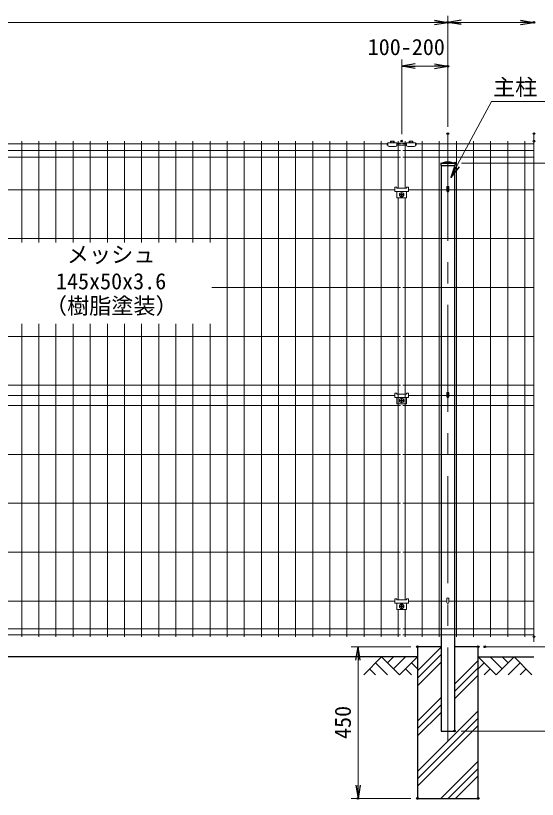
# Model space of a CAD drawing. Units: millimetres, scale not verified. Extents: x -4200 to 4200, y -2970 to 2970.
# Drawn here: x -2282 to -735, y -526 to 1799 of the extents above; entities that cross this region are included whole.
import ezdxf
from ezdxf.enums import TextEntityAlignment as Align

# ---------------------------------------------------------------- set-up
doc = ezdxf.new("R2010")
doc.units = ezdxf.units.MM
doc.header["$LTSCALE"] = 10
doc.header["$PDMODE"] = 32
doc.header["$PDSIZE"] = 5
doc.linetypes.add('USER1', pattern=[50.8, 31.75, -6.35, 6.35, -6.35])
for name, color, linetype, lineweight in [('0-1_D-BGD', 7, 'Continuous', 25), ('0-2_D-STR4', 7, 'Continuous', 25), ('0-3_D-STR-DIM', 7, 'Continuous', 13), ('0-4_D-STR3', 3, 'Continuous', 13), ('0-5_D-BMK', 2, 'USER1', 13), ('0-6_D-STR1', 1, 'Continuous', 25), ('0-7_D-STR2', 7, 'Continuous', 13), ('0-8_D-DCR-HCH', 7, 'Continuous', 13), ('0-B_D-STR-TXT', 7, 'Continuous', 25)]:
    doc.layers.add(name, color=color, linetype=linetype, lineweight=lineweight)
doc.layers.add('0-9_0', color=7, linetype='Continuous')
doc.layers.add('0-A_Defpoints', color=7, linetype='Continuous')
doc.styles.add('ＭＳ ゴシック', font='')
doc.styles.get('ＭＳ ゴシック').set_extended_font_data('MS Gothic')

# ---------------------------------------------------------------- blocks, each defined once
blk = doc.blocks.new('_Open')
at = {"layer": '0-9_0'}
blk.add_line((-10, 1.667), (0, 0), dxfattribs=at)
blk.add_lwpolyline([(-10, -1.667), (0, 0), (-10, 0)], dxfattribs=at)

msp = doc.modelspace()

# ---------------------------------------------------------------- linework, layer by layer
at = {"layer": '0-1_D-BGD'}
for p, q in [((-1090.45, -103.62), (-2910.45, -103.62)), ((-910.45, -103.62), (-744.99, -103.62))]:
    msp.add_line(p, q, dxfattribs=at)
at = {"layer": '0-2_D-STR4'}
msp.add_lwpolyline([(-1020.45, -73.62), (-1090.45, -73.62), (-1090.45, -523.62), (-910.45, -523.62), (-910.45, -73.62), (-980.45, -73.62)], dxfattribs=at)
at = {"layer": '0-3_D-STR-DIM'}
for p, q in [((-1000.45, 1468.64), (-1000.45, 1798.64)), ((-1000.45, 1468.64), (-1000.45, 1798.64)), ((-2960.45, 1778.64), (-1040.45, 1778.64)), ((-960.45, 1778.64), (-784.99, 1778.64)), ((-1137.38, 1446.78), (-1137.38, 1668.64)), ((-1000.45, 1468.64), (-1000.45, 1668.64)), ((-1097.38, 1648.64), (-1040.45, 1648.64)), ((-744.99, 1448.64), (-744.99, -58.89)), ((-959.45, 1361.38), (-261.49, 1361.38)), ((-1110.45, -73.62), (-1286.85, -73.62)), ((-890.45, -73.62), (-524.99, -73.62)), ((-890.45, -73.62), (-394.99, -73.62)), ((-870.45, -73.62), (-394.99, -73.62)), ((-1266.85, -113.62), (-1266.85, -483.62)), ((-960.45, -323.62), (-394.99, -323.62)), ((-960.45, -323.62), (-261.49, -323.62)), ((-1110.45, -523.62), (-1286.85, -523.62))]:
    msp.add_line(p, q, dxfattribs=at)
at = {"layer": '0-4_D-STR3'}
for p, q in [((-1180.4, 1414.55), (-1180.4, 1419.95)), ((-1180.4, 1419.95), (-1178.9, 1419.95)), ((-1178.9, 1421.55), (-1151.9, 1421.55)), ((-1178.9, 1421.55), (-1178.9, 1414.05)), ((-1170.91, 1421.55), (-1170.91, 1426.18)), ((-1169.53, 1426.55), (-1161.27, 1426.55)), ((-1168.16, 1421.55), (-1168.16, 1426.18)), ((-1162.65, 1421.55), (-1162.65, 1426.18)), ((-1159.9, 1426.18), (-1159.9, 1421.55)), ((-1151.9, 1421.55), (-1151.9, 1414.05)), ((-1151.9, 1419.95), (-1122.9, 1419.95)), ((-1122.9, 1421.55), (-1095.9, 1421.55)), ((-1122.9, 1421.55), (-1122.9, 1414.05)), ((-1114.92, 1421.55), (-1114.92, 1426.18)), ((-1113.54, 1426.55), (-1105.28, 1426.55)), ((-1112.16, 1421.55), (-1112.16, 1426.18)), ((-1106.66, 1421.55), (-1106.66, 1426.18)), ((-1103.9, 1426.18), (-1103.9, 1421.55)), ((-1095.9, 1421.55), (-1095.9, 1414.05)), ((-1095.9, 1419.95), (-1094.4, 1419.95)), ((-1094.4, 1419.95), (-1094.4, 1414.55)), ((-1180.4, 1414.55), (-1178.9, 1414.55)), ((-1174.9, 1410.05), (-1155.9, 1410.05)), ((-1151.9, 1414.55), (-1122.9, 1414.55)), ((-1118.9, 1410.05), (-1099.9, 1410.05)), ((-1095.9, 1416.15), (-1094.4, 1416.15)), ((-1095.9, 1414.55), (-1094.4, 1414.55)), ((-1157.41, 1289.68), (-1157.41, 1276.88)), ((-1151.41, 1286.78), (-1123.41, 1286.78)), ((-1123.41, 1289.68), (-1123.41, 1286.78)), ((-1123.41, 1289.68), (-1117.41, 1289.68)), ((-1117.41, 1289.68), (-1117.41, 1276.88)), ((-1003.05, 1290.54), (-1003.05, 1278.38)), ((-997.85, 1290.54), (-997.85, 1278.38)), ((-1157.41, 1276.88), (-1117.41, 1276.88)), ((-1151.41, 1276.88), (-1151.41, 1257.88)), ((-1151.41, 1257.88), (-1123.41, 1257.88)), ((-1140.88, 1267.88), (-1138.88, 1267.88)), ((-1140.88, 1266.88), (-1138.88, 1266.88)), ((-1137.88, 1270.88), (-1137.88, 1268.88)), ((-1137.88, 1263.88), (-1137.88, 1265.88)), ((-1136.88, 1270.88), (-1136.88, 1268.88)), ((-1136.88, 1263.88), (-1136.88, 1265.88)), ((-1133.88, 1267.88), (-1135.88, 1267.88)), ((-1133.88, 1266.88), (-1135.88, 1266.88)), ((-1123.41, 1276.88), (-1123.41, 1257.88)), ((-1157.41, 679.18), (-1157.41, 666.38)), ((-1151.41, 676.28), (-1123.41, 676.28)), ((-1123.41, 679.18), (-1123.41, 676.28)), ((-1123.41, 679.18), (-1117.41, 679.18)), ((-1117.41, 679.18), (-1117.41, 666.38)), ((-1003.05, 680.04), (-1003.05, 667.88)), ((-997.85, 680.04), (-997.85, 667.88)), ((-1157.41, 666.38), (-1117.41, 666.38)), ((-1151.41, 666.38), (-1151.41, 647.38)), ((-1140.88, 657.38), (-1138.88, 657.38)), ((-1140.88, 656.38), (-1138.88, 656.38)), ((-1137.88, 660.38), (-1137.88, 658.38)), ((-1137.88, 653.38), (-1137.88, 655.38)), ((-1136.88, 660.38), (-1136.88, 658.38)), ((-1136.88, 653.38), (-1136.88, 655.38)), ((-1133.88, 657.38), (-1135.88, 657.38)), ((-1133.88, 656.38), (-1135.88, 656.38)), ((-1123.41, 666.38), (-1123.41, 647.38)), ((-1151.41, 647.38), (-1123.41, 647.38)), ((-1157.44, 68.68), (-1151.44, 68.68)), ((-1157.44, 68.68), (-1157.44, 55.88)), ((-1157.44, 55.88), (-1117.44, 55.88)), ((-1151.44, 68.68), (-1151.44, 65.78)), ((-1151.44, 65.78), (-1123.44, 65.78)), ((-1151.44, 55.88), (-1151.44, 36.88)), ((-1140.91, 46.88), (-1138.91, 46.88)), ((-1137.91, 49.88), (-1137.91, 47.88)), ((-1136.91, 49.88), (-1136.91, 47.88)), ((-1133.91, 46.88), (-1135.91, 46.88)), ((-1123.44, 68.68), (-1117.44, 68.68)), ((-1123.44, 68.68), (-1123.44, 65.78)), ((-1123.44, 55.88), (-1123.44, 36.88)), ((-1117.44, 68.68), (-1117.44, 55.88)), ((-1003.05, 69.54), (-1003.05, 57.38)), ((-997.85, 69.54), (-997.85, 57.38)), ((-1151.44, 36.88), (-1123.44, 36.88)), ((-1140.91, 45.88), (-1138.91, 45.88)), ((-1137.91, 42.88), (-1137.91, 44.88)), ((-1136.91, 42.88), (-1136.91, 44.88)), ((-1133.91, 45.88), (-1135.91, 45.88))]:
    msp.add_line(p, q, dxfattribs=at)
for points in [[(-1157.41, 1289.68), (-1151.41, 1289.68), (-1151.41, 1286.78)], [(-1157.41, 679.18), (-1151.41, 679.18), (-1151.41, 676.28)]]:
    msp.add_lwpolyline(points, dxfattribs=at)
for centre in [(-1137.38, 1267.38), (-1137.38, 656.88), (-1137.41, 46.38)]:
    msp.add_circle(centre, 6.5, dxfattribs=at)
for centre, radius, start, end in [((-1169.53, 1423.79), 2.75, 60, 120), ((-1165.4, 1416.09), 10.46, 74.73852, 105.26148), ((-1161.27, 1423.79), 2.75, 60, 120), ((-1113.54, 1423.79), 2.75, 60, 120), ((-1109.41, 1416.09), 10.46, 74.73852, 105.26148), ((-1105.28, 1423.79), 2.75, 60, 120), ((-1174.9, 1414.05), 4, 180, 270), ((-1155.9, 1414.05), 4, 270, 0), ((-1118.9, 1414.05), 4, 180, 270), ((-1099.9, 1414.05), 4, 270, 0), ((-1140.88, 1267.38), 0.5, 90.00001, 270), ((-1138.88, 1268.88), 1, 270, 0.00001), ((-1138.88, 1265.88), 1, 0, 90), ((-1137.38, 1270.88), 0.5, 0, 179.99999), ((-1137.38, 1263.88), 0.5, 180.00002, 0.00001), ((-1135.88, 1268.88), 1, 180.00001, 270), ((-1135.88, 1265.88), 1, 90, 180.00001), ((-1133.88, 1267.38), 0.5, 270.00049, 90.00046), ((-1000.45, 1278.38), 2.6, 180, 0), ((-1140.88, 656.88), 0.5, 90.00001, 270), ((-1138.88, 658.38), 1, 270, 0.00001), ((-1138.88, 655.38), 1, 0, 90), ((-1137.38, 660.38), 0.5, 0, 179.99999), ((-1137.38, 653.38), 0.5, 180.00002, 0.00001), ((-1135.88, 658.38), 1, 180.00001, 270), ((-1135.88, 655.38), 1, 90, 180.00001), ((-1133.88, 656.88), 0.5, 270.00049, 90.00046), ((-1000.45, 667.88), 2.6, 180, 0), ((-1140.91, 46.38), 0.5, 90.00001, 270), ((-1138.91, 47.88), 1, 270, 0.00001), ((-1137.41, 49.88), 0.5, 0, 179.99999), ((-1135.91, 47.88), 1, 180.00001, 270), ((-1133.91, 46.38), 0.5, 270.00049, 90.00046), ((-1000.45, 57.38), 2.6, 180, 0), ((-1138.91, 44.88), 1, 0, 90), ((-1137.41, 42.88), 0.5, 180.00002, 0.00001), ((-1135.91, 44.88), 1, 90, 180.00001)]:
    msp.add_arc(centre, radius, start, end, dxfattribs=at)
for centre in [(-1000.45, 1290.53), (-1000.45, 680.03), (-1000.45, 69.53)]:
    msp.add_ellipse(centre, major_axis=(-2.6, 0), ratio=0.649974, start_param=3.1415927, end_param=6.2831853, dxfattribs=at)
at = {"layer": '0-5_D-BMK'}
msp.add_line((-1000.45, 1448.64), (-1000.45, -353.62), dxfattribs=at)
at = {"layer": '0-6_D-STR1'}
for p, q in [((-1021.45, 1361.38), (-1006.45, 1365.38)), ((-1021.45, 1361.38), (-979.45, 1361.38)), ((-1021.45, 1361.38), (-1021.45, 1354.38)), ((-1021.45, 1354.38), (-979.45, 1354.38)), ((-1020.45, 1354.38), (-1020.45, -323.62)), ((-1006.45, 1365.38), (-994.45, 1365.38)), ((-994.45, 1365.38), (-979.45, 1361.38)), ((-980.45, 1354.38), (-980.45, -323.62)), ((-979.45, 1361.38), (-979.45, 1354.38)), ((-1020.45, -323.62), (-980.45, -323.62))]:
    msp.add_line(p, q, dxfattribs=at)
at = {"layer": '0-7_D-STR2'}
for p, q in [((-2264.32, 1426.38), (-2264.32, 1125.67)), ((-2213.55, 1426.38), (-2213.55, 1125.67)), ((-2162.78, 1426.38), (-2162.78, 1125.67)), ((-2112.01, 1426.38), (-2112.01, 1125.67)), ((-2061.24, 1426.38), (-2061.24, 1125.67)), ((-2010.47, 1426.38), (-2010.47, 1125.67)), ((-1959.7, 1426.38), (-1959.7, 1125.67)), ((-1908.94, 1426.38), (-1908.94, 1125.67)), ((-1858.17, 1426.38), (-1858.17, 1125.67)), ((-1807.4, 1426.38), (-1807.4, 1125.67)), ((-1756.63, 1426.38), (-1756.63, 1125.67)), ((-1705.86, 1426.38), (-1705.86, 1125.67)), ((-1655.09, 1426.38), (-1655.09, -43.62)), ((-1604.32, 1426.38), (-1604.32, -43.62)), ((-1553.55, 1426.38), (-1553.55, -43.62)), ((-1502.78, 1426.38), (-1502.78, -43.62)), ((-1452.01, 1426.38), (-1452.01, -43.62)), ((-1401.24, 1426.38), (-1401.24, -43.62)), ((-1350.47, 1426.38), (-1350.47, -43.62)), ((-1299.7, 1426.38), (-1299.7, -43.62)), ((-1248.94, 1426.38), (-1248.94, -43.62)), ((-1198.17, 1426.38), (-1198.17, -43.62)), ((-1147.4, 1426.38), (-1147.4, 1286.78)), ((-1127.4, 1426.38), (-1127.4, 1286.78)), ((-1076.63, 1426.38), (-1076.63, -43.62)), ((-1025.86, 1426.38), (-1025.86, -43.62)), ((-975.09, 1426.38), (-975.09, -43.62)), ((-924.32, 1426.38), (-924.32, -43.62)), ((-873.55, 1426.38), (-873.55, -43.62)), ((-822.78, 1426.38), (-822.78, -43.62)), ((-772.01, 1426.38), (-772.01, -43.62)), ((-1140.4, 1398.38), (-3134.41, 1398.38)), ((-1178.9, 1417.95), (-3095.92, 1417.95)), ((-1140.4, 1417.95), (-1151.9, 1417.95)), ((-1122.9, 1417.95), (-1134.41, 1417.95)), ((-744.99, 1398.38), (-1134.41, 1398.38)), ((-744.99, 1417.95), (-1095.9, 1417.95)), ((-1140.4, 1378.8), (-3134.41, 1378.8)), ((-744.99, 1378.8), (-1134.41, 1378.8)), ((-1157.41, 1282.38), (-2997.85, 1282.38)), ((-1003.05, 1282.38), (-1117.41, 1282.38)), ((-744.99, 1282.38), (-997.85, 1282.38)), ((-1147.4, 1257.88), (-1147.4, 65.78)), ((-1127.4, 1257.88), (-1127.4, 65.78)), ((-1140.4, 1137.38), (-3134.4, 1137.38)), ((-744.99, 1137.38), (-1134.4, 1137.38)), ((-1140.4, 992.38), (-1700.45, 992.38)), ((-744.99, 992.38), (-1134.4, 992.38)), ((-2264.32, 884.78), (-2264.32, -43.62)), ((-2213.55, 884.78), (-2213.55, -43.62)), ((-2162.78, 884.78), (-2162.78, -43.62)), ((-2112.01, 884.78), (-2112.01, -43.62)), ((-2061.24, 884.78), (-2061.24, -43.62)), ((-2010.47, 884.78), (-2010.47, -43.62)), ((-1959.7, 884.78), (-1959.7, -43.62)), ((-1908.94, 884.78), (-1908.94, -43.62)), ((-1858.17, 884.78), (-1858.17, -43.62)), ((-1807.4, 884.78), (-1807.4, -43.62)), ((-1756.63, 884.78), (-1756.63, -43.62)), ((-1705.86, 884.78), (-1705.86, -43.62)), ((-1140.4, 847.38), (-3134.4, 847.38)), ((-744.99, 847.38), (-1134.4, 847.38)), ((-1140.4, 702.38), (-3134.4, 702.38)), ((-744.99, 702.38), (-1134.4, 702.38)), ((-1157.41, 671.88), (-2997.85, 671.88)), ((-1003.05, 671.88), (-1117.41, 671.88)), ((-744.99, 671.88), (-997.85, 671.88)), ((-1140.4, 642.08), (-3134.4, 642.08)), ((-744.99, 642.08), (-1134.4, 642.08)), ((-1140.4, 497.08), (-3134.4, 497.08)), ((-744.99, 497.08), (-1134.4, 497.08)), ((-1140.4, 352.08), (-3134.4, 352.08)), ((-744.99, 352.08), (-1134.4, 352.08)), ((-1140.4, 207.08), (-3134.4, 207.08)), ((-744.99, 207.08), (-1134.4, 207.08)), ((-1157.44, 61.38), (-2997.85, 61.38)), ((-1003.05, 61.38), (-1117.44, 61.38)), ((-744.99, 61.38), (-997.85, 61.38)), ((-1147.4, 36.88), (-1147.4, -43.62)), ((-1127.4, 36.88), (-1127.4, -43.62)), ((-1140.4, -20.6), (-3134.41, -20.6)), ((-744.99, -20.6), (-1134.41, -20.6)), ((-1140.4, -38.22), (-3134.41, -38.22)), ((-744.99, -38.22), (-1134.41, -38.22))]:
    msp.add_line(p, q, dxfattribs=at)
at = {"layer": '0-8_D-DCR-HCH'}
for p, q in [((-1090.45, -144.83), (-1020.45, -74.83)), ((-1196.88, -103.62), (-1250.09, -156.84)), ((-1196.88, -103.62), (-1143.67, -156.84)), ((-1179.14, -121.36), (-1161.4, -103.62)), ((-1161.4, -139.1), (-1125.93, -103.62)), ((-1143.67, -156.84), (-1090.45, -103.62)), ((-1090.45, -166.93), (-1020.45, -96.93)), ((-980.45, -184.03), (-910.45, -114.03)), ((-857.24, -156.84), (-910.45, -103.62)), ((-839.5, -139.1), (-874.98, -103.62)), ((-804.03, -103.62), (-857.24, -156.84)), ((-821.67, -121.45), (-839.5, -103.62)), ((-804.03, -103.62), (-750.82, -156.84)), ((-1232.35, -139.1), (-1214.53, -156.84)), ((-1214.62, -121.36), (-1178.98, -156.84)), ((-1125.93, -139.1), (-1108.11, -156.84)), ((-1108.19, -121.36), (-1090.45, -139.02)), ((-1090.45, -189.02), (-1020.45, -119.02)), ((-980.45, -206.13), (-910.45, -136.13)), ((-892.72, -121.36), (-910.45, -139.02)), ((-874.98, -139.1), (-892.8, -156.84)), ((-786.29, -121.36), (-821.93, -156.84)), ((-768.56, -139.1), (-786.37, -156.84)), ((-980.45, -228.22), (-910.45, -158.22)), ((-1090.45, -294.03), (-1020.45, -224.03)), ((-1090.45, -316.13), (-1020.45, -246.13)), ((-1090.45, -443.23), (-910.45, -263.23)), ((-1090.45, -338.22), (-1020.45, -268.22)), ((-1090.45, -465.33), (-910.45, -285.33)), ((-1090.45, -487.42), (-910.45, -307.42)), ((-1021.65, -523.62), (-910.45, -412.43)), ((-999.55, -523.62), (-910.45, -434.53)), ((-977.45, -523.62), (-910.45, -456.62))]:
    msp.add_line(p, q, dxfattribs=at)
at = {"layer": '0-A_Defpoints'}
for p in [(-1000.45, 1778.64), (-744.99, 1778.64), (-1000.45, 1648.64), (-1000.45, 1448.64), (-744.99, 1448.64), (-1137.38, 1426.78), (-744.99, 1426.38), (-979.45, 1361.38), (-744.99, -43.62), (-1090.45, -73.62), (-910.45, -73.62), (-890.45, -73.62), (-980.45, -323.62), (-1266.85, -523.62), (-1090.45, -523.62), (-910.45, -523.62)]:
    msp.add_point(p, dxfattribs=at)
at = {"layer": '0-B_D-STR-TXT', "lineweight": 13}
msp.add_lwpolyline([(-344.06, 1543.89), (-871.3, 1543.89), (-991.09, 1320.25)], dxfattribs=at)

# ---------------------------------------------------------------- block references
at = {"layer": '0-3_D-STR-DIM', "xscale": 4, "yscale": 4}
for p in [(-1000.45, 1778.64), (-744.99, 1778.64), (-1000.45, 1648.64)]:
    msp.add_blockref('_Open', p, dxfattribs=at)
for p, rotation in [((-1000.45, 1778.64), 180), ((-1137.38, 1648.64), 180), ((-1266.85, -73.62), 90), ((-1266.85, -523.62), 270)]:
    msp.add_blockref('_Open', p, dxfattribs=dict(at, rotation=rotation))
at = {"layer": '0-B_D-STR-TXT', "xscale": 4, "yscale": 4, "rotation": 241.82519}
msp.add_blockref('_Open', (-992.03, 1318.48), dxfattribs=at)

# ---------------------------------------------------------------- texts
at = {"layer": '0-3_D-STR-DIM', "style": 'ＭＳ ゴシック'}
msp.add_text('100-200', height=48.09, dxfattribs=at).set_placement((-1238.23, 1667.25), align=Align.BOTTOM_LEFT)
msp.add_text('450', height=48.09, rotation=90, dxfattribs=at).set_placement((-1273.6, -347.12), align=Align.BOTTOM_LEFT)
at = {"layer": '0-B_D-STR-TXT', "style": 'ＭＳ ゴシック'}
for s, p in [('主柱 □40x40x1.6', (-866.45, 1548.15)), ('メッシュ', (-2130.4, 1051.74)), ('145x50x3.6', (-2162.89, 972.42)), ('（樹脂塗装）', (-2195.37, 899.48))]:
    msp.add_text(s, height=48.09, dxfattribs=at).set_placement(p, align=Align.BOTTOM_LEFT)

doc.saveas('drawing.dxf')
